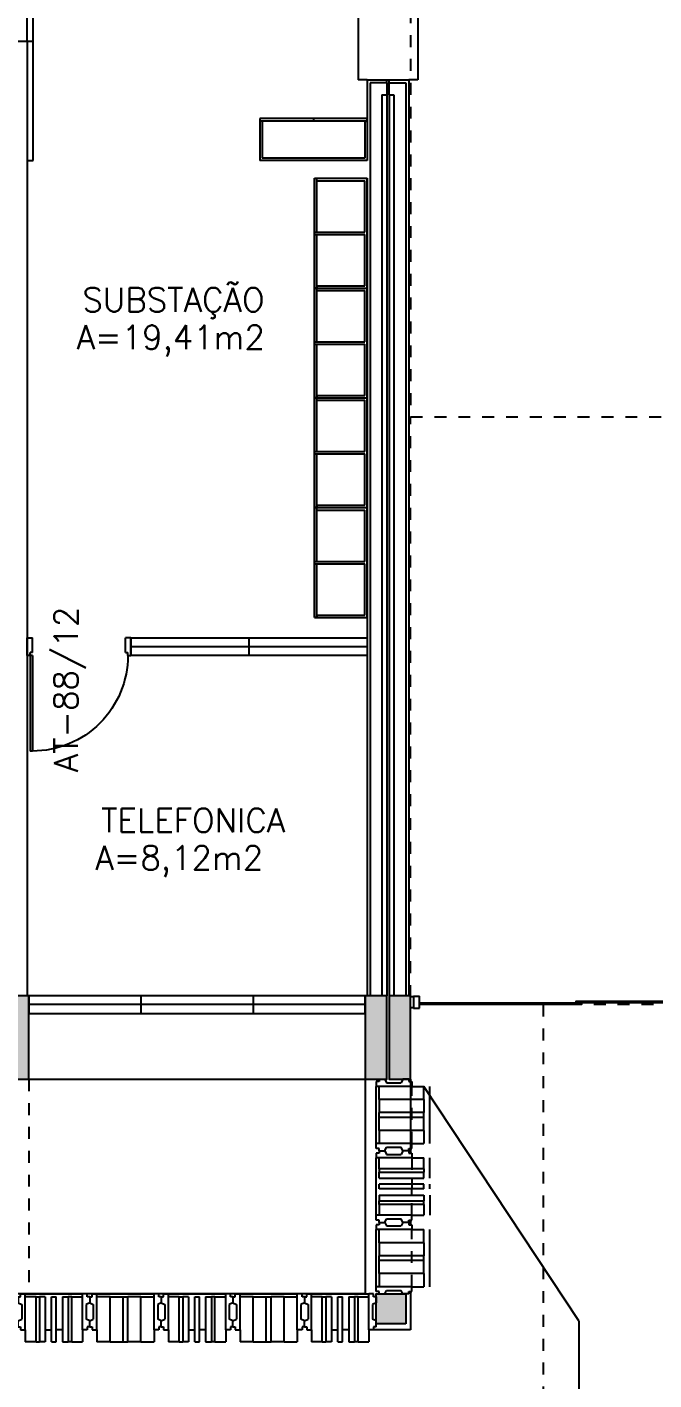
# Model space of a CAD drawing. Header units: metres. Extents: x -31 to 130, y -13 to 69.
# Drawn here: x 87.27 to 92.53, y -3.15 to 8.19 of the extents above; entities that cross this region are included whole.
import ezdxf

# ---------------------------------------------------------------- set-up
doc = ezdxf.new("R2010")
doc.units = ezdxf.units.M
doc.header["$LTSCALE"] = 0.002
doc.header["$MEASUREMENT"] = 0
doc.linetypes.add('HIDDEN', pattern=[9.525, 6.35, -3.175])
doc.layers.get('0').update_dxf_attribs({"linetype": 'CONTINUOUS'})
for name, color, linetype in [('ar-alv', 2, 'CONTINUOUS'), ('ar-alv-v', 1, 'CONTINUOUS'), ('ar-armario', 1, 'CONTINUOUS'), ('ar-armario180', 1, 'CONTINUOUS'), ('ar-banc', 1, 'CONTINUOUS'), ('ar-brs', 2, 'CONTINUOUS'), ('ar-esq', 2, 'CONTINUOUS'), ('ar-estc', 1, 'CONTINUOUS'), ('ar-piso', 1, 'CONTINUOUS'), ('ar-porta', 1, 'CONTINUOUS'), ('ar-proj', 1, 'HIDDEN'), ('ar-projarmario', 1, 'HIDDEN'), ('ar-reboco', 2, 'CONTINUOUS'), ('armario piso-teto', 1, 'CONTINUOUS'), ('brs-proj', 1, 'HIDDEN'), ('brs1', 2, 'CONTINUOUS'), ('brs2', 1, 'CONTINUOUS'), ('brs3', 1, 'CONTINUOUS'), ('brs4', 1, 'CONTINUOUS'), ('brs5', 1, 'CONTINUOUS'), ('ENDEREÇO', 2, 'CONTINUOUS'), ('esq-01', 1, 'CONTINUOUS'), ('esq-02', 1, 'CONTINUOUS'), ('estc-01', 3, 'CONTINUOUS'), ('h-estc', 3, 'CONTINUOUS'), ('mob-aud1', 1, 'CONTINUOUS'), ('ptm', 2, 'CONTINUOUS'), ('TEXTO', 2, 'CONTINUOUS'), ('ÁREA', 2, 'CONTINUOUS')]:
    doc.layers.add(name, color=color, linetype=linetype)
doc.styles.add('UNB-100', font='simplex.shx', dxfattribs={"height": 0.2})
doc.styles.add('UNB1-100', font='simplex.shx', dxfattribs={"height": 0.2})

# ---------------------------------------------------------------- blocks, each defined once
blk = doc.blocks.new('plr01-01p')
at = {"layer": 'h-estc'}
blk.add_hatch(color=3, dxfattribs=at).paths.add_polyline_path([(0.09, 0.075), (-0.09, 0.075), (-0.09, -0.625), (0.09, -0.625)])
at = {"layer": 'estc-01', "color": 3}
blk.add_lwpolyline([(-0.09, 0.075), (-0.09, -0.625), (0.09, -0.625), (0.09, 0.075)], close=True, dxfattribs=at)
blk = doc.blocks.new('esq02-01p')
at = {"layer": 'esq-01'}
for p, q in [((2.91, 0), (0.09, 0)), ((1.03, -0.075), (1.03, 0.075)), ((1.97, -0.075), (1.97, 0.075))]:
    blk.add_line(p, q, dxfattribs=at)
at = {"layer": 'esq-02'}
blk.add_lwpolyline([(2.91, -0.075), (0.09, -0.075), (0.09, 0.075), (2.91, 0.075)], close=True, dxfattribs=at)
blk = doc.blocks.new('BRS01-03C')
at = {"layer": 'brs-proj'}
blk.add_line((0.54, 0.075), (0.06, 0.075), dxfattribs=at)
at = {"layer": 'brs1'}
for p, q in [((0, 0.05), (0.02, 0.05)), ((0, 0.05), (0, 0)), ((0, 0), (0.03, -0.013)), ((0.02, 0.075), (0.06, 0.075)), ((0.02, 0.05), (0.02, 0.075)), ((0.06, 0.075), (0.06, -0.225)), ((0.54, 0.075), (0.54, -0.225)), ((0.58, 0.075), (0.54, 0.075)), ((0.6, 0), (0.57, -0.013)), ((0.58, 0.05), (0.58, 0.075)), ((0.6, 0.05), (0.58, 0.05)), ((0.6, 0.05), (0.6, 0)), ((0.03, -0.137), (0.03, -0.013)), ((0.57, -0.137), (0.57, -0.013)), ((0, -0.15), (0.03, -0.137)), ((0, -0.2), (0, -0.15)), ((0, -0.2), (0.02, -0.2)), ((0.02, -0.2), (0.02, -0.225)), ((0.02, -0.225), (0.06, -0.225)), ((0.58, -0.225), (0.54, -0.225)), ((0.6, -0.15), (0.57, -0.137)), ((0.58, -0.2), (0.58, -0.225)), ((0.6, -0.2), (0.58, -0.2)), ((0.6, -0.2), (0.6, -0.15))]:
    blk.add_line(p, q, dxfattribs=at)
at = {"layer": 'brs2'}
blk.add_line((0.54, -0.225), (0.06, -0.225), dxfattribs=at)
at = {"layer": 'brs3'}
for p, q in [((0.28, 0.175), (0.28, -0.2)), ((0.32, 0.175), (0.28, 0.175)), ((0.32, 0.175), (0.32, -0.2)), ((0.32, -0.2), (0.28, -0.2))]:
    blk.add_line(p, q, dxfattribs=at)
at = {"layer": 'brs4'}
for p, q in [((0.06, 0.075), (0.06, 0.175)), ((0.171, 0.175), (0.06, 0.175)), ((0.171, 0.175), (0.171, -0.2)), ((0.429, 0.175), (0.54, 0.175)), ((0.429, 0.175), (0.429, -0.2)), ((0.54, 0.075), (0.54, 0.175)), ((0.171, -0.2), (0.06, -0.2)), ((0.429, -0.2), (0.54, -0.2))]:
    blk.add_line(p, q, dxfattribs=at)
at = {"layer": 'brs4', "color": 1}
for p, q in [((0.171, 0.175), (0.28, 0.175)), ((0.429, 0.175), (0.32, 0.175)), ((0.171, -0.2), (0.28, -0.2)), ((0.429, -0.2), (0.32, -0.2))]:
    blk.add_line(p, q, dxfattribs=at)
at = {"layer": 'brs5'}
blk.add_line((0.54, 0.225), (0.06, 0.225), dxfattribs=at)
blk = doc.blocks.new('BRS01-02C')
at = {"layer": 'brs-proj'}
for p, q in [((0.06, 0.075), (0.228, 0.075)), ((0.28, 0.075), (0.32, 0.075)), ((0.54, 0.075), (0.372, 0.075))]:
    blk.add_line(p, q, dxfattribs=at)
at = {"layer": 'brs1'}
for p, q in [((0, 0.05), (0.02, 0.05)), ((0, 0.05), (0, 0)), ((0, 0), (0.03, -0.013)), ((0.02, 0.075), (0.06, 0.075)), ((0.02, 0.05), (0.02, 0.075)), ((0.06, 0.075), (0.06, -0.225)), ((0.54, 0.075), (0.54, -0.225)), ((0.58, 0.075), (0.54, 0.075)), ((0.6, 0), (0.57, -0.013)), ((0.58, 0.05), (0.58, 0.075)), ((0.6, 0.05), (0.58, 0.05)), ((0.6, 0.05), (0.6, 0)), ((0.03, -0.137), (0.03, -0.013)), ((0.57, -0.137), (0.57, -0.013)), ((0, -0.15), (0.03, -0.137)), ((0, -0.2), (0, -0.15)), ((0, -0.2), (0.02, -0.2)), ((0.02, -0.2), (0.02, -0.225)), ((0.02, -0.225), (0.06, -0.225)), ((0.58, -0.225), (0.54, -0.225)), ((0.6, -0.15), (0.57, -0.137)), ((0.58, -0.2), (0.58, -0.225)), ((0.6, -0.2), (0.58, -0.2)), ((0.6, -0.2), (0.6, -0.15))]:
    blk.add_line(p, q, dxfattribs=at)
at = {"layer": 'brs2'}
for p, q in [((0.228, 0.075), (0.28, 0.075)), ((0.372, 0.075), (0.32, 0.075)), ((0.54, -0.225), (0.06, -0.225))]:
    blk.add_line(p, q, dxfattribs=at)
at = {"layer": 'brs3'}
for p, q in [((0.18, -0.2), (0.18, 0.175)), ((0.228, 0.175), (0.18, 0.175)), ((0.228, -0.2), (0.228, 0.175)), ((0.372, -0.2), (0.372, 0.175)), ((0.372, 0.175), (0.42, 0.175)), ((0.42, -0.2), (0.42, 0.175)), ((0.228, -0.2), (0.18, -0.2)), ((0.372, -0.2), (0.42, -0.2))]:
    blk.add_line(p, q, dxfattribs=at)
at = {"layer": 'brs4'}
for p, q in [((0.06, 0.075), (0.06, 0.175)), ((0.15, 0.175), (0.06, 0.175)), ((0.15, 0.175), (0.15, -0.2)), ((0.28, 0.175), (0.28, -0.2)), ((0.32, 0.175), (0.28, 0.175)), ((0.32, 0.175), (0.32, -0.2)), ((0.45, 0.175), (0.54, 0.175)), ((0.45, 0.175), (0.45, -0.2)), ((0.54, 0.075), (0.54, 0.175)), ((0.15, -0.2), (0.06, -0.2)), ((0.32, -0.2), (0.28, -0.2)), ((0.45, -0.2), (0.54, -0.2))]:
    blk.add_line(p, q, dxfattribs=at)
at = {"layer": 'brs4', "color": 3}
for p, q in [((0.15, 0.175), (0.18, 0.175)), ((0.45, 0.175), (0.42, 0.175)), ((0.15, -0.2), (0.18, -0.2)), ((0.45, -0.2), (0.42, -0.2))]:
    blk.add_line(p, q, dxfattribs=at)
at = {"layer": 'brs5'}
for p, q in [((0.228, 0.225), (0.06, 0.225)), ((0.32, 0.225), (0.28, 0.225)), ((0.372, 0.225), (0.54, 0.225))]:
    blk.add_line(p, q, dxfattribs=at)
blk = doc.blocks.new('brs01-01p-leste')
at = {"layer": 'brs1'}
for p, q in [((-3, 0.2), (-2.98, 0.2)), ((-3, 0.2), (-3, 0.15)), ((-3, 0.15), (-2.97, 0.137)), ((-2.98, 0.225), (-2.94, 0.225)), ((-2.98, 0.2), (-2.98, 0.225)), ((-2.97, 0.137), (-2.97, 0.013)), ((-2.94, -0.075), (-2.94, 0.225)), ((-2.42, 0.225), (-2.46, 0.225)), ((-2.46, -0.075), (-2.46, 0.225)), ((-2.4, 0.15), (-2.43, 0.137)), ((-2.43, 0.137), (-2.43, 0.013)), ((-2.42, 0.2), (-2.42, 0.225)), ((-2.4, 0.2), (-2.42, 0.2)), ((-2.4, 0.2), (-2.38, 0.2)), ((-2.4, 0.2), (-2.4, 0.15)), ((-2.4, 0.2), (-2.4, 0.15)), ((-2.4, 0.15), (-2.37, 0.137)), ((-2.38, 0.225), (-2.34, 0.225)), ((-2.38, 0.2), (-2.38, 0.225)), ((-2.37, 0.137), (-2.37, 0.013)), ((-2.34, -0.075), (-2.34, 0.225)), ((-1.82, 0.225), (-1.86, 0.225)), ((-1.86, -0.075), (-1.86, 0.225)), ((-1.8, 0.15), (-1.83, 0.137)), ((-1.83, 0.137), (-1.83, 0.013)), ((-1.82, 0.2), (-1.82, 0.225)), ((-1.8, 0.2), (-1.82, 0.2)), ((-1.8, 0.2), (-1.78, 0.2)), ((-1.8, 0.2), (-1.8, 0.15)), ((-1.8, 0.2), (-1.8, 0.15)), ((-1.8, 0.15), (-1.77, 0.137)), ((-1.78, 0.225), (-1.74, 0.225)), ((-1.78, 0.2), (-1.78, 0.225)), ((-1.77, 0.137), (-1.77, 0.013)), ((-1.74, -0.075), (-1.74, 0.225)), ((-1.22, 0.225), (-1.26, 0.225)), ((-1.26, -0.075), (-1.26, 0.225)), ((-1.2, 0.15), (-1.23, 0.137)), ((-1.23, 0.137), (-1.23, 0.013)), ((-1.22, 0.2), (-1.22, 0.225)), ((-1.2, 0.2), (-1.22, 0.2)), ((-1.2, 0.2), (-1.18, 0.2)), ((-1.2, 0.2), (-1.2, 0.15)), ((-1.2, 0.2), (-1.2, 0.15)), ((-1.2, 0.15), (-1.17, 0.137)), ((-1.18, 0.225), (-1.14, 0.225)), ((-1.18, 0.2), (-1.18, 0.225)), ((-1.17, 0.137), (-1.17, 0.013)), ((-1.14, -0.075), (-1.14, 0.225)), ((-0.62, 0.225), (-0.66, 0.225)), ((-0.66, -0.075), (-0.66, 0.225)), ((-0.6, 0.15), (-0.63, 0.137)), ((-0.63, 0.137), (-0.63, 0.013)), ((-0.62, 0.2), (-0.62, 0.225)), ((-0.6, 0.2), (-0.62, 0.2)), ((-0.6, 0.2), (-0.6, 0.15)), ((-0.6, 0.2), (-0.58, 0.2)), ((-0.6, 0.2), (-0.6, 0.15)), ((-0.6, 0.15), (-0.57, 0.137)), ((-0.58, 0.225), (-0.54, 0.225)), ((-0.58, 0.2), (-0.58, 0.225)), ((-0.57, 0.137), (-0.57, 0.013)), ((-0.54, -0.075), (-0.54, 0.225)), ((-0.02, 0.225), (-0.06, 0.225)), ((-0.06, -0.075), (-0.06, 0.225)), ((0, 0.15), (-0.03, 0.137)), ((-0.03, 0.137), (-0.03, 0.013)), ((-0.02, 0.2), (-0.02, 0.225)), ((0, 0.2), (-0.02, 0.2)), ((0, 0.2), (0, 0.15)), ((-3, 0), (-2.97, 0.013)), ((-2.4, 0), (-2.43, 0.013)), ((-2.4, 0), (-2.37, 0.013)), ((-1.8, 0), (-1.83, 0.013)), ((-1.8, 0), (-1.77, 0.013)), ((-1.2, 0), (-1.23, 0.013)), ((-1.2, 0), (-1.17, 0.013)), ((-0.6, 0), (-0.63, 0.013)), ((-0.6, 0), (-0.57, 0.013)), ((0, 0), (-0.03, 0.013)), ((-3, -0.05), (-3, 0)), ((-3, -0.05), (-2.98, -0.05)), ((-2.98, -0.05), (-2.98, -0.075)), ((-2.98, -0.075), (-2.94, -0.075)), ((-2.42, -0.075), (-2.46, -0.075)), ((-2.42, -0.05), (-2.42, -0.075)), ((-2.4, -0.05), (-2.42, -0.05)), ((-2.4, -0.05), (-2.4, 0)), ((-2.4, -0.05), (-2.4, 0)), ((-2.4, -0.05), (-2.38, -0.05)), ((-2.38, -0.05), (-2.38, -0.075)), ((-2.38, -0.075), (-2.34, -0.075)), ((-1.82, -0.075), (-1.86, -0.075)), ((-1.82, -0.05), (-1.82, -0.075)), ((-1.8, -0.05), (-1.82, -0.05)), ((-1.8, -0.05), (-1.8, 0)), ((-1.8, -0.05), (-1.8, 0)), ((-1.8, -0.05), (-1.78, -0.05)), ((-1.78, -0.05), (-1.78, -0.075)), ((-1.78, -0.075), (-1.74, -0.075)), ((-1.22, -0.075), (-1.26, -0.075)), ((-1.22, -0.05), (-1.22, -0.075)), ((-1.2, -0.05), (-1.22, -0.05)), ((-1.2, -0.05), (-1.2, 0)), ((-1.2, -0.05), (-1.2, 0)), ((-1.2, -0.05), (-1.18, -0.05)), ((-1.18, -0.05), (-1.18, -0.075)), ((-1.18, -0.075), (-1.14, -0.075)), ((-0.62, -0.075), (-0.66, -0.075)), ((-0.62, -0.05), (-0.62, -0.075)), ((-0.6, -0.05), (-0.62, -0.05)), ((-0.6, -0.05), (-0.6, 0)), ((-0.6, -0.05), (-0.6, 0)), ((-0.6, -0.05), (-0.58, -0.05)), ((-0.58, -0.05), (-0.58, -0.075)), ((-0.58, -0.075), (-0.54, -0.075)), ((-0.02, -0.075), (-0.06, -0.075)), ((-0.02, -0.05), (-0.02, -0.075)), ((0, -0.05), (-0.02, -0.05)), ((0, -0.05), (0, 0))]:
    blk.add_line(p, q, dxfattribs=at)
at = {"layer": 'brs2'}
for p, q in [((-2.94, 0.225), (-2.46, 0.225)), ((-2.34, 0.225), (-1.86, 0.225)), ((-2.229, 0.2), (-2.12, 0.2)), ((-1.971, 0.2), (-2.08, 0.2)), ((-1.74, 0.225), (-1.26, 0.225)), ((-1.14, 0.225), (-0.66, 0.225)), ((-1.029, 0.2), (-0.92, 0.2)), ((-0.771, 0.2), (-0.88, 0.2)), ((-0.54, 0.225), (-0.06, 0.225)), ((-2.772, -0.075), (-2.72, -0.075)), ((-2.628, -0.075), (-2.68, -0.075)), ((-1.572, -0.075), (-1.52, -0.075)), ((-1.428, -0.075), (-1.48, -0.075)), ((-0.372, -0.075), (-0.32, -0.075)), ((-0.228, -0.075), (-0.28, -0.075)), ((-2.229, -0.175), (-2.12, -0.175)), ((-1.971, -0.175), (-2.08, -0.175)), ((-1.029, -0.175), (-0.92, -0.175)), ((-0.771, -0.175), (-0.88, -0.175))]:
    blk.add_line(p, q, dxfattribs=at)
at = {"layer": 'brs3'}
for p, q in [((-2.82, 0.2), (-2.82, -0.175)), ((-2.772, 0.2), (-2.82, 0.2)), ((-2.772, 0.2), (-2.772, -0.175)), ((-2.628, 0.2), (-2.628, -0.175)), ((-2.628, 0.2), (-2.58, 0.2)), ((-2.58, 0.2), (-2.58, -0.175)), ((-2.12, -0.175), (-2.12, 0.2)), ((-2.12, 0.2), (-2.08, 0.2)), ((-2.08, -0.175), (-2.08, 0.2)), ((-1.62, 0.2), (-1.62, -0.175)), ((-1.572, 0.2), (-1.62, 0.2)), ((-1.572, 0.2), (-1.572, -0.175)), ((-1.428, 0.2), (-1.428, -0.175)), ((-1.428, 0.2), (-1.38, 0.2)), ((-1.38, 0.2), (-1.38, -0.175)), ((-0.92, -0.175), (-0.92, 0.2)), ((-0.92, 0.2), (-0.88, 0.2)), ((-0.88, -0.175), (-0.88, 0.2)), ((-0.42, 0.2), (-0.42, -0.175)), ((-0.372, 0.2), (-0.42, 0.2)), ((-0.372, 0.2), (-0.372, -0.175)), ((-0.228, 0.2), (-0.228, -0.175)), ((-0.228, 0.2), (-0.18, 0.2)), ((-0.18, 0.2), (-0.18, -0.175)), ((-2.772, -0.175), (-2.82, -0.175)), ((-2.628, -0.175), (-2.58, -0.175)), ((-2.12, -0.175), (-2.08, -0.175)), ((-1.572, -0.175), (-1.62, -0.175)), ((-1.428, -0.175), (-1.38, -0.175)), ((-0.92, -0.175), (-0.88, -0.175)), ((-0.372, -0.175), (-0.42, -0.175)), ((-0.228, -0.175), (-0.18, -0.175))]:
    blk.add_line(p, q, dxfattribs=at)
at = {"layer": 'brs4'}
for p, q in [((-2.85, 0.2), (-2.94, 0.2)), ((-2.85, -0.175), (-2.85, 0.2)), ((-2.85, 0.2), (-2.82, 0.2)), ((-2.72, -0.175), (-2.72, 0.2)), ((-2.72, 0.2), (-2.68, 0.2)), ((-2.68, -0.175), (-2.68, 0.2)), ((-2.55, 0.2), (-2.58, 0.2)), ((-2.55, 0.2), (-2.46, 0.2)), ((-2.55, -0.175), (-2.55, 0.2)), ((-2.229, 0.2), (-2.34, 0.2)), ((-2.229, -0.175), (-2.229, 0.2)), ((-1.971, 0.2), (-1.86, 0.2)), ((-1.971, -0.175), (-1.971, 0.2)), ((-1.65, 0.2), (-1.74, 0.2)), ((-1.65, -0.175), (-1.65, 0.2)), ((-1.65, 0.2), (-1.62, 0.2)), ((-1.52, -0.175), (-1.52, 0.2)), ((-1.52, 0.2), (-1.48, 0.2)), ((-1.48, -0.175), (-1.48, 0.2)), ((-1.35, 0.2), (-1.38, 0.2)), ((-1.35, 0.2), (-1.26, 0.2)), ((-1.35, -0.175), (-1.35, 0.2)), ((-1.029, 0.2), (-1.14, 0.2)), ((-1.029, -0.175), (-1.029, 0.2)), ((-0.771, 0.2), (-0.66, 0.2)), ((-0.771, -0.175), (-0.771, 0.2)), ((-0.45, 0.2), (-0.54, 0.2)), ((-0.45, -0.175), (-0.45, 0.2)), ((-0.45, 0.2), (-0.42, 0.2)), ((-0.32, -0.175), (-0.32, 0.2)), ((-0.32, 0.2), (-0.28, 0.2)), ((-0.28, -0.175), (-0.28, 0.2)), ((-0.15, 0.2), (-0.18, 0.2)), ((-0.15, 0.2), (-0.06, 0.2)), ((-0.15, -0.175), (-0.15, 0.2)), ((-2.94, -0.075), (-2.94, -0.175)), ((-2.46, -0.075), (-2.46, -0.175)), ((-2.34, -0.075), (-2.34, -0.175)), ((-1.86, -0.075), (-1.86, -0.175)), ((-1.74, -0.075), (-1.74, -0.175)), ((-1.26, -0.075), (-1.26, -0.175)), ((-1.14, -0.075), (-1.14, -0.175)), ((-0.66, -0.075), (-0.66, -0.175)), ((-0.54, -0.075), (-0.54, -0.175)), ((-0.06, -0.075), (-0.06, -0.175)), ((-2.85, -0.175), (-2.94, -0.175)), ((-2.85, -0.175), (-2.82, -0.175)), ((-2.72, -0.175), (-2.68, -0.175)), ((-2.55, -0.175), (-2.58, -0.175)), ((-2.55, -0.175), (-2.46, -0.175)), ((-2.229, -0.175), (-2.34, -0.175)), ((-1.971, -0.175), (-1.86, -0.175)), ((-1.65, -0.175), (-1.74, -0.175)), ((-1.65, -0.175), (-1.62, -0.175)), ((-1.52, -0.175), (-1.48, -0.175)), ((-1.35, -0.175), (-1.38, -0.175)), ((-1.35, -0.175), (-1.26, -0.175)), ((-1.029, -0.175), (-1.14, -0.175)), ((-0.771, -0.175), (-0.66, -0.175)), ((-0.45, -0.175), (-0.54, -0.175)), ((-0.45, -0.175), (-0.42, -0.175)), ((-0.32, -0.175), (-0.28, -0.175)), ((-0.15, -0.175), (-0.18, -0.175)), ((-0.15, -0.175), (-0.06, -0.175))]:
    blk.add_line(p, q, dxfattribs=at)
blk = doc.blocks.new('esq01-01p')
at = {"layer": 'esq-01'}
for p, q in [((0, 0), (0.05, 0)), ((3, 0), (3.05, 0)), ((5.72, 0.004), (5.72, -0.096)), ((5.77, 0.004), (5.72, 0.004)), ((5.77, -0.096), (5.77, 0.004)), ((5.77, 0), (5.795, 0)), ((8.774, 0), (8.724, 0)), ((0, -0.006), (-0.025, -0.006)), ((0, -0.096), (-0.025, -0.096)), ((0, 0), (0, -0.1)), ((0, -0.1), (0.05, -0.1)), ((0.05, -0.1), (0.05, 0)), ((2.72, -0.01), (2.72, -0.11)), ((2.77, -0.01), (2.72, -0.01)), ((2.77, -0.11), (2.72, -0.11)), ((2.77, -0.11), (2.77, -0.01)), ((2.77, -0.014), (2.795, -0.014)), ((2.77, -0.104), (2.795, -0.104)), ((3, -0.006), (2.975, -0.006)), ((3, -0.096), (2.975, -0.096)), ((3, 0), (3, -0.1)), ((3, -0.1), (3.05, -0.1)), ((3.05, -0.1), (3.05, 0)), ((5.77, -0.096), (5.72, -0.096)), ((5.77, -0.09), (5.795, -0.09)), ((6.004, -0.014), (5.979, -0.014)), ((6.004, -0.104), (5.979, -0.104)), ((6.004, -0.11), (6.004, -0.01)), ((6.004, -0.01), (6.054, -0.01)), ((6.004, -0.11), (6.054, -0.11)), ((6.054, -0.01), (6.054, -0.11)), ((8.724, -0.1), (8.724, 0)), ((8.774, -0.1), (8.724, -0.1)), ((8.774, 0), (8.774, -0.1)), ((8.774, -0.006), (8.799, -0.006)), ((8.774, -0.096), (8.799, -0.096))]:
    blk.add_line(p, q, dxfattribs=at)
for points in [[(4.337, 0.004), (4.387, 0.004), (4.387, 0.014), (4.337, 0.014)], [(4.387, 0.004), (4.337, 0.004), (4.337, 0.014), (4.387, 0.014)], [(4.437, 0.004), (4.387, 0.004), (4.387, 0.014), (4.437, 0.014)], [(4.387, 0.004), (4.437, 0.004), (4.437, 0.014), (4.387, 0.014)], [(1.36, -0.055), (1.41, -0.055), (1.41, -0.045), (1.36, -0.045)], [(1.41, -0.055), (1.36, -0.055), (1.36, -0.065), (1.41, -0.065)], [(7.414, -0.055), (7.364, -0.055), (7.364, -0.045), (7.414, -0.045)], [(7.364, -0.055), (7.414, -0.055), (7.414, -0.065), (7.364, -0.065)]]:
    blk.add_lwpolyline(points, close=True, dxfattribs=at)
at = {"layer": 'esq-02'}
for p, q in [((3.05, 0.014), (4.337, 0.014)), ((3.05, 0.004), (3.05, 0.014)), ((3.05, 0.004), (4.337, 0.004)), ((5.72, 0.014), (4.437, 0.014)), ((5.72, 0.004), (4.437, 0.004)), ((5.72, 0.004), (5.72, 0.014)), ((0.05, -0.055), (1.36, -0.055)), ((0.05, -0.065), (1.36, -0.065)), ((2.72, -0.045), (1.41, -0.045)), ((2.72, -0.055), (1.41, -0.055)), ((6.054, -0.045), (7.364, -0.045)), ((6.054, -0.055), (7.364, -0.055)), ((8.724, -0.055), (7.414, -0.055)), ((8.724, -0.065), (7.414, -0.065))]:
    blk.add_line(p, q, dxfattribs=at)
blk = doc.blocks.new('mob-ar5')
at = {"layer": 'armario piso-teto'}
for p, q in [((-0.48, 0.44), (0.44, 0.44)), ((-0.48, 0.42), (-0.48, 0.44)), ((-0.48, 0.44), (-0.48, 0.42)), ((-0.48, 0.42), (-0.48, 0)), ((-0.46, 0.42), (-0.48, 0.42)), ((-0.47, 0.42), (-0.03, 0.42)), ((-0.46, 0.42), (-0.46, 0.02)), ((-0.03, 0.44), (-0.03, 0.02)), ((-0.03, 0.44), (-0.03, 0.42)), ((-0.01, 0.44), (-0.01, 0.42)), ((-0.01, 0.44), (-0.01, 0.02)), ((-0.01, 0.42), (0.42, 0.42)), ((0.42, 0.42), (0.42, 0.02)), ((0.42, 0.42), (0.44, 0.42)), ((0.44, 0.44), (0.44, 0)), ((-0.48, 0), (0.44, 0)), ((-0.46, 0.02), (-0.03, 0.02)), ((-0.01, 0.02), (0.42, 0.02))]:
    blk.add_line(p, q, dxfattribs=at)
blk = doc.blocks.new('pm-80-01p')
at = {"layer": 'ptm'}
for p, q in [((0.105, 0.075), (0.105, 0.875)), ((0.125, 0.875), (0.105, 0.875)), ((0.125, 0.075), (0.125, 0.875)), ((0.105, 0.075), (0.08, 0.075)), ((0.08, 0.075), (0.08, -0.075)), ((0.125, 0.075), (0.105, 0.075)), ((0.105, 0.075), (0.105, 0.05)), ((0.125, 0.05), (0.105, 0.05)), ((0.125, 0.05), (0.125, -0.075)), ((0.905, 0.05), (0.905, -0.075)), ((0.905, 0.05), (0.925, 0.05)), ((0.925, 0.075), (0.95, 0.075)), ((0.925, 0.075), (0.925, 0.05)), ((0.95, 0.075), (0.95, -0.075)), ((0.08, -0.075), (0.125, -0.075)), ((0.95, -0.075), (0.905, -0.075))]:
    blk.add_line(p, q, dxfattribs=at)
at = {"layer": 'ptm', "color": 1}
blk.add_arc((0.125, 0.075), 0.8, 360, 90, dxfattribs=at)
blk = doc.blocks.new('esq16a-01p')
at = {"layer": 'esq-01'}
for p, q in [((2.025, 0), (0.045, 0)), ((1.035, 0.075), (1.035, -0.075)), ((2.025, 0.075), (2.025, -0.075))]:
    blk.add_line(p, q, dxfattribs=at)
at = {"layer": 'esq-02'}
blk.add_lwpolyline([(2.025, 0.075), (0.045, 0.075), (0.045, -0.075), (2.025, -0.075)], close=True, dxfattribs=at)
at = {"rotation": 180}
blk.add_blockref('pm-80-01p', (2.975, 0), dxfattribs=at)
blk = doc.blocks.new('mob-ar4')
at = {"layer": 'armario piso-teto'}
for p, q in [((-0.47, 0.3), (0.43, 0.3)), ((-0.47, 0.28), (-0.47, 0.3)), ((-0.47, 0.3), (-0.47, 0.28)), ((-0.47, 0.28), (-0.47, -0.05)), ((-0.45, 0.28), (-0.47, 0.28)), ((-0.46, 0.28), (0.41, 0.28)), ((-0.45, 0.28), (-0.45, -0.03)), ((-0.02, 0.3), (-0.02, 0.28)), ((0.41, 0.28), (0.41, -0.03)), ((0.41, 0.28), (0.43, 0.28)), ((0.43, 0.3), (0.43, 0.28)), ((0.43, 0.28), (0.43, -0.05)), ((-0.47, -0.05), (0.43, -0.05)), ((-0.45, -0.03), (0.41, -0.03))]:
    blk.add_line(p, q, dxfattribs=at)

msp = doc.modelspace()

# ---------------------------------------------------------------- hatches: boundary and pattern name
at = {"layer": 'h-estc'}
h = msp.add_hatch(color=8, dxfattribs=at)
h.paths.add_polyline_path([(90.4, -2.575), (90.2, -2.575), (90.2, -2.675), (90.4, -2.675)])
h.paths.add_polyline_path([(90.45, -2.575), (90.4, -2.575), (90.4, -2.675), (90.45, -2.675)])
h.paths.add_polyline_path([(90.45, -2.425), (90.425, -2.425), (90.4, -2.425), (90.4, -2.575), (90.45, -2.575)])
h.paths.add_polyline_path([(90.4, -2.425), (90.2, -2.425), (90.2, -2.575), (90.4, -2.575)])

# ---------------------------------------------------------------- linework, layer by layer
at = {"layer": 'ar-alv'}
for p, q in [((90.15, 7.725), (90.15, 0.075)), ((90.29, 7.725), (90.15, 7.725)), ((90.29, 7.725), (90.29, 7.625)), ((90.31, 7.725), (90.45, 7.725)), ((90.31, 7.625), (90.31, 7.725)), ((90.45, 7.725), (90.45, 0.075)), ((90.25, 7.625), (90.25, 0.075)), ((90.25, 7.625), (90.29, 7.625)), ((90.31, 7.625), (90.35, 7.625)), ((90.35, 7.625), (90.35, 0.075))]:
    msp.add_line(p, q, dxfattribs=at)
at = {"layer": 'ar-alv-v'}
for p, q in [((87.275, 8.075), (87.275, 9.925)), ((87.325, 7.075), (87.325, 9.925)), ((87.275, 8.075), (87.325, 8.075)), ((87.275, 7.075), (87.325, 7.075))]:
    msp.add_line(p, q, dxfattribs=at)
at = {"layer": 'ar-banc'}
for p, q in [((90.05, 8.6), (90.05, 7.75)), ((90.55, 8.6), (90.55, 7.75)), ((90.125, 7.75), (90.05, 7.75)), ((90.29, 7.75), (90.31, 7.75)), ((90.55, 7.75), (90.475, 7.75))]:
    msp.add_line(p, q, dxfattribs=at)
at = {"layer": 'ar-estc'}
msp.add_lwpolyline([(90.45, -2.675), (90.2, -2.675), (90.2, -2.425), (90.45, -2.425)], close=True, dxfattribs=at)
at = {"layer": 'ar-piso'}
for p, q in [((90.29, 7.625), (90.29, 0.075)), ((90.31, 7.625), (90.31, 0)), ((87.29, -0.625), (90.11, -0.625)), ((90.11, -0.625), (90.11, -2.425)), ((90.49, -0.625), (90.49, -1.245)), ((91.9, -2.65), (90.6, -0.685)), ((90.49, -1.805), (90.49, -1.845)), ((90.11, -2.425), (64.925, -2.425)), ((90.49, -2.405), (90.49, -2.725)), ((91.9, -2.65), (91.9, -10.4)), ((90.49, -2.725), (90.18, -2.725))]:
    msp.add_line(p, q, dxfattribs=at)
at = {"layer": 'ar-proj'}
for p, q in [((90.49, 4.925), (99.31, 4.925)), ((87.29, -0.625), (87.29, -2.425))]:
    msp.add_line(p, q, dxfattribs=at)
at = {"layer": 'ar-proj', "color": 1}
msp.add_lwpolyline([(93.325, 0), (91.6, 0), (91.6, -7), (98.2, -7), (98.2, 0), (96.475, 0)], dxfattribs=at)
at = {"layer": 'ar-projarmario'}
for p in [(90.49, 13.925), (90.49, 0.064)]:
    msp.add_line(p, (90.49, 4.925), dxfattribs=at)
at = {"layer": 'ar-reboco'}
for p, q in [((87.125, 8.075), (87.275, 8.075)), ((87.275, 8.075), (87.275, 3.075)), ((90.125, 7.75), (90.125, 7.075)), ((90.125, 7.75), (90.29, 7.75)), ((90.29, 7.725), (90.29, 7.75)), ((90.31, 7.725), (90.31, 7.75)), ((90.31, 7.75), (90.475, 7.75)), ((90.475, 7.75), (90.475, 0.075)), ((90.125, 6.925), (90.125, 3.075)), ((87.275, 3.075), (87.275, 0.075)), ((90.125, 2.925), (90.125, 0.075))]:
    msp.add_line(p, q, dxfattribs=at)

# ---------------------------------------------------------------- block references
at = {"layer": 'ar-armario', "xscale": -1}
msp.add_blockref('mob-ar4', (89.655, 7.125), dxfattribs=at)
at = {"layer": 'ar-armario180', "rotation": 90}
for p in [(90.125, 6.485), (90.125, 5.565), (90.125, 4.645), (90.125, 3.725)]:
    msp.add_blockref('mob-ar5', p, dxfattribs=at)
at = {"layer": 'ar-brs', "rotation": 270}
for name, p in [('BRS01-03C', (90.425, -0.625)), ('BRS01-02C', (90.425, -1.225)), ('BRS01-03C', (90.425, -1.825))]:
    msp.add_blockref(name, p, dxfattribs=at)
at = {"layer": 'ar-brs'}
msp.add_blockref('brs01-01p-leste', (90.2, -2.65), dxfattribs=at)
at = {"layer": 'ar-esq', "xscale": -1, "rotation": 180}
msp.add_blockref('esq02-01p', (87.2, 0), dxfattribs=at)
at = {"layer": 'ar-estc'}
for p in [(87.2, 0), (90.2, 0), (90.4, 0)]:
    msp.add_blockref('plr01-01p', p, dxfattribs=at)
at = {"layer": 'ar-porta', "xscale": -1}
msp.add_blockref('esq16a-01p', (90.17, 3), dxfattribs=at)
at = {"layer": 'mob-aud1'}
msp.add_blockref('esq01-01p', (90.515, 0.07), dxfattribs=at)

# ---------------------------------------------------------------- texts
at = {"layer": 'ENDEREÇO', "style": 'UNB-100'}
msp.add_text('AT-88/12', height=0.2, rotation=90, dxfattribs=at).set_placement((87.701, 1.947))
at = {"layer": 'TEXTO', "style": 'UNB1-100'}
for s, p in [('SUBSTAÇÃO', (87.739, 5.807)), ('TELEFONICA', (87.896, 1.444))]:
    msp.add_text(s, height=0.2, dxfattribs=at).set_placement(p)
at = {"layer": 'ÁREA', "style": 'UNB1-100'}
for s, p in [('A=19,41m2', (87.691, 5.493)), ('A=8,12m2', (87.848, 1.131))]:
    msp.add_text(s, height=0.2, dxfattribs=at).set_placement(p)

doc.saveas('drawing.dxf')
